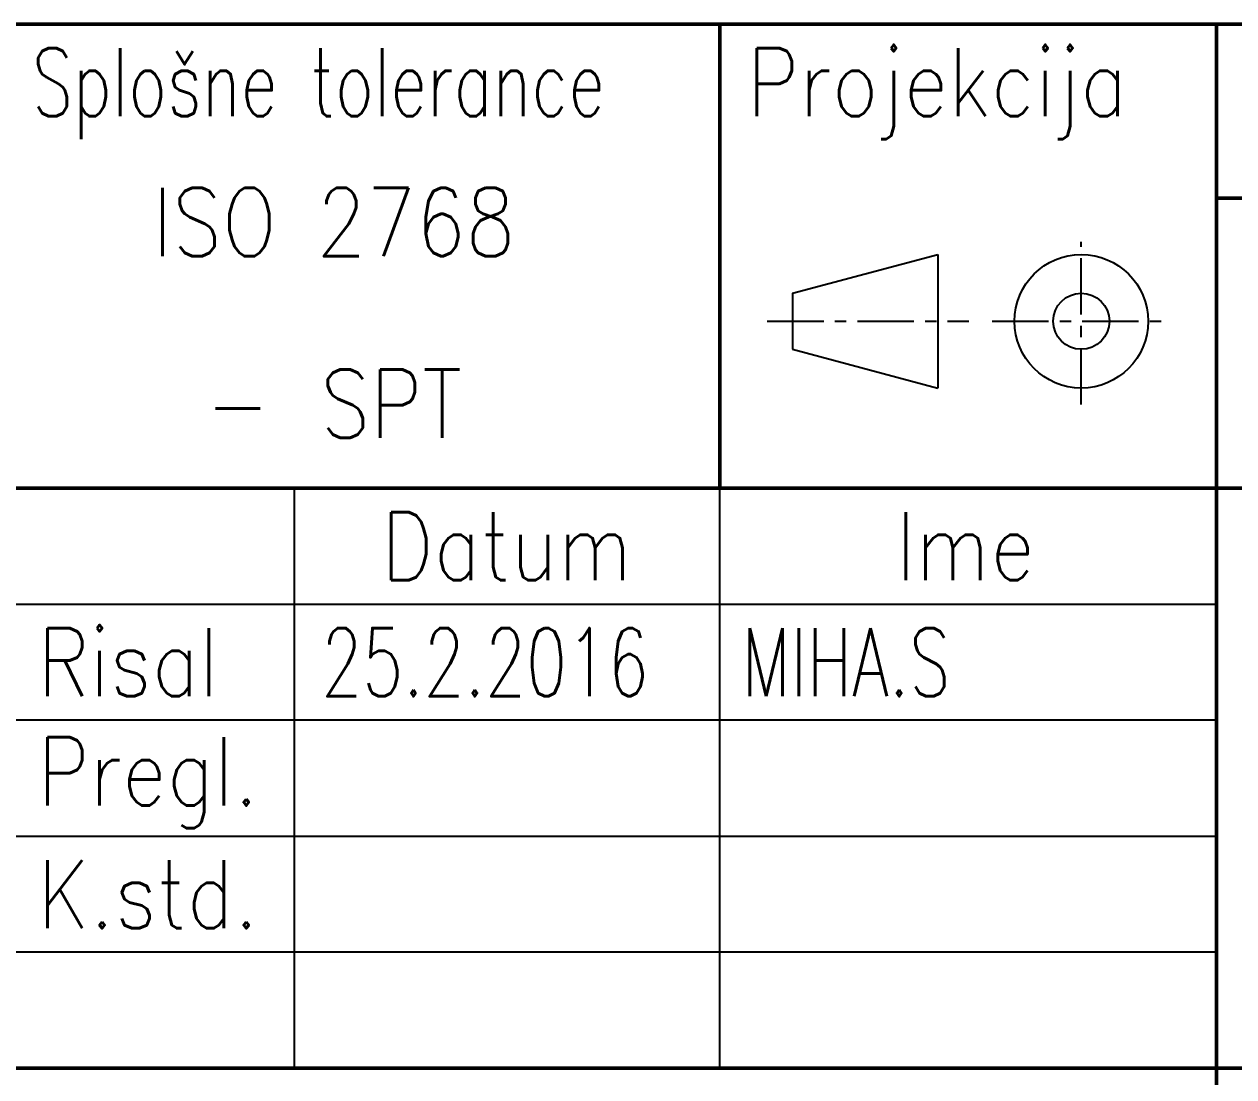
# Model space of a CAD drawing. Header units: millimetres. Extents: x 2197 to 3797, y 594 to 1742.
# Drawn here: x 3248.2 to 3425.5, y 680.5 to 834.8 of the extents above; entities that cross this region are included whole.
import ezdxf
from ezdxf.enums import TextEntityAlignment as Align

# ---------------------------------------------------------------- set-up
doc = ezdxf.new("R2010")
doc.units = ezdxf.units.MM
doc.header["$MEASUREMENT"] = 0
doc.linetypes.add('CENTER', pattern=[2, 1.25, -0.25, 0.25, -0.25])
doc.layers.add('05', color=1, linetype='Continuous')
doc.layers.add('7', color=4, linetype='CENTER')
for name, color, linetype, lineweight in [('Crta_025', 5, 'Continuous', 25), ('Crta_035', 3, 'Continuous', 35), ('Crta_05', 1, 'Continuous', 50)]:
    doc.layers.add(name, color=color, linetype=linetype, lineweight=lineweight)
doc.styles.add('TEHN_25', font='romans.shx', dxfattribs={"width": 0.85, "height": 2.5})

# ---------------------------------------------------------------- blocks, each defined once
blk = doc.blocks.new('PM_ZNAK')
at = {"layer": '05'}
for p, q in [((0, 0.623), (3.224, 1.482)), ((3.224, 1.482), (3.224, -1.482)), ((0, 0.623), (0, -0.623)), ((0, -0.623), (3.224, -1.482))]:
    blk.add_line(p, q, dxfattribs=at)
for radius in [1.482, 0.623]:
    blk.add_circle((6.405, 0), radius, dxfattribs=at)
at = {"layer": '7'}
for p, q in [((6.405, -1.85), (6.405, 1.762)), ((-0.559, 0), (3.912, 0)), ((4.428, 0), (8.383, 0))]:
    blk.add_line(p, q, dxfattribs=at)

msp = doc.modelspace()

# ---------------------------------------------------------------- linework, layer by layer
at = {"layer": 'Crta_025'}
for p, q in [((3287.72729, 766.76705), (3287.72729, 681.76705)), ((3350.12729, 681.76705), (3350.12729, 766.76705)), ((3027.72729, 749.76705), (3422.92729, 749.76705)), ((3422.92729, 732.76705), (3027.72729, 732.76705)), ((3027.72729, 715.76705), (3422.92729, 715.76705)), ((3422.92729, 698.76705), (3027.72729, 698.76705))]:
    msp.add_line(p, q, dxfattribs=at)
at = {"layer": 'Crta_05'}
for p, q in [((3027.72729, 834.76705), (3776.52729, 834.76705)), ((3350.12729, 834.76705), (3350.12729, 766.76705)), ((3422.92729, 834.76705), (3422.92729, 613.76705)), ((3422.92729, 809.26705), (3776.52729, 809.26705)), ((3027.72729, 766.76705), (3776.52729, 766.76705)), ((3246.12729, 681.76705), (3776.52729, 681.76705))]:
    msp.add_line(p, q, dxfattribs=at)

# ---------------------------------------------------------------- block references
at = {"layer": '05', "color": 7, "xscale": 6.607626881957251, "yscale": 6.607626881957251, "zscale": 6.607626881957251}
msp.add_blockref('PM_ZNAK', (3360.79433, 791.23509), dxfattribs=at)

# ---------------------------------------------------------------- texts
at = {"layer": 'Crta_025', "style": 'TEHN_25'}
for s, width, p in [('Projekcija', 0.85, (3354.12729, 821.26705)), ('Splošne tolerance', 0.7, (3249.32729, 821.26705)), ('Risal', 0.85, (3250.12729, 736.26705)), ('Pregl.', 0.85, (3250.12729, 720.26705)), ('K.std.', 0.85, (3250.12729, 702.26705))]:
    msp.add_text(s, height=10, dxfattribs=dict(at, width=width)).set_placement(p)
at = {"layer": 'Crta_025', "style": 'TEHN_25', "width": 0.85}
for s, p in [('Datum', (3318.92729, 753.26705)), ('Ime', (3386.12729, 753.26705))]:
    msp.add_text(s, height=10, dxfattribs=at).set_placement(p, align=Align.CENTER)
at = {"layer": 'Crta_035', "style": 'TEHN_25', "width": 0.85}
for s, p in [('ISO 2768', (3266.98365, 800.76705)), ('- ', (3274.76135, 774.16705))]:
    msp.add_text(s, height=10, dxfattribs=at).set_placement(p)
at = {"layer": 'Crta_035', "style": 'TEHN_25'}
for tag, p, s, width in [('SPT', (3291.59719, 774.16705), 'm K', 0.85), ('25.2.2016', (3291.72729, 736.26705), '2011.2.13', 0.7), ('MIHA.S', (3353.32729, 736.26705), '', 0.7)]:
    msp.add_attdef(tag, p, s, height=10, dxfattribs=dict(at, width=width))

doc.saveas('drawing.dxf')
